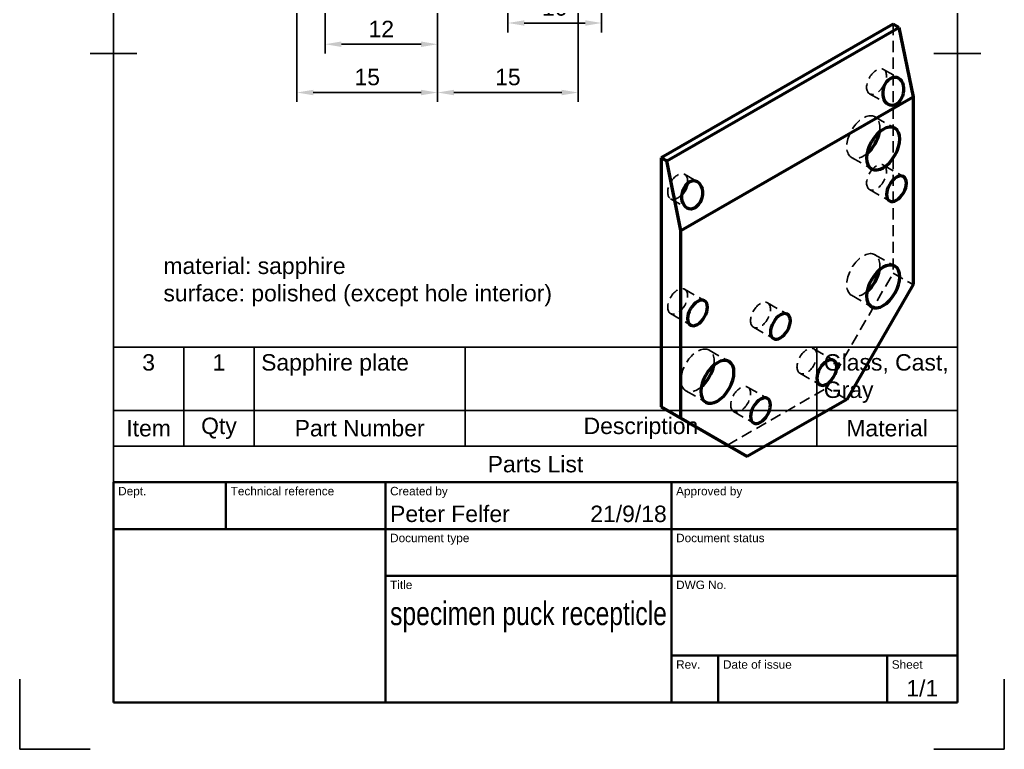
# Model space of a CAD drawing. Header units: millimetres. Extents: x 0 to 210, y 0 to 297.
# Drawn here: x 0 to 210, y 0 to 155.7 of the extents above; entities that cross this region are included whole.
import ezdxf
from ezdxf.enums import TextEntityAlignment as Align

# ---------------------------------------------------------------- set-up
doc = ezdxf.new("R2010")
doc.units = ezdxf.units.MM
doc.header["$LTSCALE"] = 0.75
doc.linetypes.add('HIDDEN2', pattern=[4.7625, 3.175, -1.5875])
for name, color, linetype, lineweight in [('Border', 7, 'Continuous', 25), ('FD_Dimensions', 7, 'Continuous', 25), ('Hidden', 7, 'HIDDEN2', 25), ('Notes', 7, 'Continuous', 25), ('Parts Lists', 7, 'Continuous', 25), ('TitleBlock', 7, 'Continuous', 35), ('Visible', 7, 'Continuous', 50)]:
    doc.layers.add(name, color=color, linetype=linetype, lineweight=lineweight)
doc.styles.add('FusionTitle', font='')
doc.styles.get("Standard").update_dxf_attribs({"font": 'arial.ttf'})
doc.styles.get('FusionTitle').set_extended_font_data('Arial Unicode MS')
doc.dimstyles.new('Dim-ISO-25', dxfattribs={"dimtxt": 3.5, "dimasz": 3.5, "dimexe": 2, "dimexo": 2, "dimgap": 1.5, "dimtad": 1, "dimzin": 12, "dimdsep": 46, "dimtxsty": 'Standard', "dimcen": 0, "dimazin": 3, "dimtp": 0.1, "dimtm": 0.1, "dimtfac": 0.714, "dimtmove": 0, "dimatfit": 3, "dimfxl": 1, "dimtzin": 12, "dimarcsym": 0})

# ---------------------------------------------------------------- blocks, each defined once
blk = doc.blocks.new('ISO_A4(P)_SHEET')
at = {"layer": 'Border'}
for p, q in [((20, 287), (20, 10)), ((200, 287), (200, 10)), ((15, 148.5), (25, 148.5)), ((205, 148.5), (195, 148.5)), ((0, 15), (0, 0)), ((210, 0), (210, 15)), ((20, 10), (200, 10)), ((0, 0), (15, 0)), ((195, 0), (210, 0))]:
    blk.add_line(p, q, dxfattribs=at)
blk = doc.blocks.new('ISO_TITLEBLOCK')
at = {"layer": 'TitleBlock'}
for p, q in [((0, 47), (-180, 47)), ((-180, 47), (-180, 0)), ((-156, 37), (-156, 47)), ((-122, 0), (-122, 47)), ((-61, 0), (-61, 47)), ((0, 0), (0, 47)), ((-180, 37), (0, 37)), ((-122, 27), (0, 27)), ((-61, 10), (0, 10)), ((-51, 0), (-51, 10)), ((-15, 0), (-15, 10)), ((-180, 0), (0, 0))]:
    blk.add_line(p, q, dxfattribs=at)
at = {"layer": 'TitleBlock', "style": 'FusionTitle'}
for s, p in [('Dept.', (-179, 46)), ('Technical reference', (-155, 46)), ('Created by', (-121, 46)), ('Approved by', (-60, 46)), ('Document type', (-121, 36)), ('Document status', (-60, 36)), ('Title', (-121, 26)), ('DWG No.', (-60, 26)), ('Rev.', (-60, 9)), ('Date of issue', (-50, 9)), ('Sheet', (-14, 9))]:
    blk.add_text(s, height=1.8, dxfattribs=at).set_placement(p, align=Align.TOP_LEFT)
for tag, p, height in [('DEPT', (-179, 38.5), 3.5), ('TECHNICAL_REFERENCE', (-155, 38.5), 3.5), ('CREATED_BY', (-121, 38.5), 3.5), ('APPROVED_BY', (-60, 38.5), 3.5), ('DOCUMENT_TYPE', (-121, 28.5), 3.5), ('DOCUMENT_STATUS', (-60, 28.5), 3.5), ('TITLE_1', (-121, 16.5), 5), ('TITLE_2', (-121, 9), 5), ('TITLE_3', (-121, 1.5), 5), ('DATE_OF_ISSUE', (-50, 1.5), 3.5)]:
    blk.add_attdef(tag, p, '', height=height, dxfattribs=at)
for tag, p in [('CREATED_DATE', (-62, 38.5)), ('APPROVED_DATE', (-1, 38.5))]:
    blk.add_attdef(tag, text='', height=3.5, dxfattribs=at).set_placement(p, align=Align.RIGHT)
for tag, height, p in [('DRAWING_NUMBER', 5, (-30.5, 16.6)), ('REV', 3.5, (-56, 3.1)), ('SHEET', 3.5, (-7.5, 3.1))]:
    blk.add_attdef(tag, text='', height=height, dxfattribs=at).set_placement(p, align=Align.MIDDLE)
blk = doc.blocks.new('*D58')
at = {"layer": 'Defpoints', "color": 0, "transparency": 16777216}
for p in [(59.121878, 213.286783), (89.121878, 166.991446), (89.121878, 140.149001)]:
    blk.add_point(p, dxfattribs=at)
at = {"layer": 'FD_Dimensions', "lineweight": -2, "transparency": 16777216}
for p, q in [((59.121878, 211.286783), (59.121878, 138.149001)), ((89.121878, 164.991446), (89.121878, 138.149001)), ((62.621878, 140.149001), (85.621878, 140.149001))]:
    blk.add_line(p, q, dxfattribs=at)
at = {"layer": 'FD_Dimensions', "transparency": 16777216}
for points in [[(62.621878, 140.732334), (62.621878, 139.565667), (59.121878, 140.149001)], [(85.621878, 140.732334), (85.621878, 139.565667), (89.121878, 140.149001)]]:
    blk.add_solid(points, dxfattribs=at)
at = {"layer": 'FD_Dimensions', "color": 0, "transparency": 16777216, "insert": (74.121878, 143.436006), "char_height": 3.5, "attachment_point": 5}
blk.add_mtext('15', dxfattribs=at)
blk = doc.blocks.new('*D59')
at = {"layer": 'Defpoints', "color": 0, "transparency": 16777216}
for p in [(119.121878, 215.786783), (89.121878, 166.991446), (119.121878, 140.149001)]:
    blk.add_point(p, dxfattribs=at)
at = {"layer": 'FD_Dimensions', "lineweight": -2, "transparency": 16777216}
for p, q in [((119.121878, 213.786783), (119.121878, 138.149001)), ((89.121878, 164.991446), (89.121878, 138.149001)), ((92.621878, 140.149001), (115.621878, 140.149001))]:
    blk.add_line(p, q, dxfattribs=at)
at = {"layer": 'FD_Dimensions', "transparency": 16777216}
for points in [[(92.621878, 140.732334), (92.621878, 139.565667), (89.121878, 140.149001)], [(115.621878, 140.732334), (115.621878, 139.565667), (119.121878, 140.149001)]]:
    blk.add_solid(points, dxfattribs=at)
at = {"layer": 'FD_Dimensions', "color": 0, "transparency": 16777216, "insert": (104.121878, 143.436006), "char_height": 3.5, "attachment_point": 5}
blk.add_mtext('15', dxfattribs=at)
blk = doc.blocks.new('*D60')
at = {"layer": 'Defpoints', "color": 0, "transparency": 16777216}
for p in [(65.121878, 190.286783), (89.121878, 166.991446), (89.121878, 150.456416)]:
    blk.add_point(p, dxfattribs=at)
at = {"layer": 'FD_Dimensions', "lineweight": -2, "transparency": 16777216}
for p, q in [((65.121878, 188.286783), (65.121878, 148.456416)), ((89.121878, 164.991446), (89.121878, 148.456416)), ((68.621878, 150.456416), (85.621878, 150.456416))]:
    blk.add_line(p, q, dxfattribs=at)
at = {"layer": 'FD_Dimensions', "transparency": 16777216}
for points in [[(68.621878, 151.03975), (68.621878, 149.873083), (65.121878, 150.456416)], [(85.621878, 151.03975), (85.621878, 149.873083), (89.121878, 150.456416)]]:
    blk.add_solid(points, dxfattribs=at)
at = {"layer": 'FD_Dimensions', "color": 0, "transparency": 16777216, "insert": (77.121878, 153.713579), "char_height": 3.5, "attachment_point": 5}
blk.add_mtext('12', dxfattribs=at)
blk = doc.blocks.new('*D66')
at = {"layer": 'Defpoints', "color": 0, "transparency": 16777216}
for p in [(124.121878, 194.786783), (104.121878, 174.786783), (124.121878, 154.987793)]:
    blk.add_point(p, dxfattribs=at)
at = {"layer": 'FD_Dimensions', "lineweight": -2, "transparency": 16777216}
for p, q in [((124.121878, 192.786783), (124.121878, 152.987793)), ((104.121878, 172.786783), (104.121878, 152.987793)), ((107.621878, 154.987793), (120.621878, 154.987793))]:
    blk.add_line(p, q, dxfattribs=at)
at = {"layer": 'FD_Dimensions', "transparency": 16777216}
for points in [[(107.621878, 155.571126), (107.621878, 154.40446), (104.121878, 154.987793)], [(120.621878, 155.571126), (120.621878, 154.40446), (124.121878, 154.987793)]]:
    blk.add_solid(points, dxfattribs=at)
at = {"layer": 'FD_Dimensions', "color": 0, "transparency": 16777216, "insert": (114.121878, 158.274799), "char_height": 3.5, "attachment_point": 5}
blk.add_mtext('10', dxfattribs=at)
blk = doc.blocks.new('*T41')
at = {"layer": 'Parts Lists', "color": 0, "linetype": 'ByBlock', "lineweight": -2, "transparency": 16777216}
for p, q in [((0, 28.81503), (180, 28.81503)), ((0, 0), (0, 28.81503)), ((15, 7.666667), (15, 28.81503)), ((30, 7.666667), (30, 28.81503)), ((75, 7.666667), (75, 28.81503)), ((150, 7.666667), (150, 28.81503)), ((180, 0), (180, 28.81503)), ((0, 15.333333), (180, 15.333333)), ((0, 7.666667), (180, 7.666667)), ((0, 0), (180, 0))]:
    blk.add_line(p, q, dxfattribs=at)
at = {"layer": 'Parts Lists', "color": 0, "transparency": 16777216, "char_height": 3.5}
for s, insert, width, attachment_point in [('3', (7.5, 27.31503), 12, 2), ('1', (22.5, 27.31503), 12, 2), ('Sapphire plate', (31.5, 27.31503), 42, 1), ('Glass, Cast, Gray', (151.5, 27.31503), 27, 1), ('Item', (7.5, 11.5), 12, 5), ('Qty', (22.5, 11.5), 12, 5), ('Part Number', (52.5, 11.5), 42, 5), ('Description', (112.5, 11.5), 72, 5), ('Material', (165, 11.5), 27, 5), ('Parts List', (90, 3.833333), 177, 5)]:
    blk.add_mtext(s, dxfattribs=dict(at, insert=insert, width=width, attachment_point=attachment_point))

msp = doc.modelspace()

# ---------------------------------------------------------------- linework, layer by layer
at = {"layer": 'Hidden', "extrusion": (0, -0.817547, -0.575862)}
for p, q in [((186.28735, 154.745714), (186.28735, 101.60515)), ((184.248913, 145.090146), (187.425713, 143.260749)), ((181.254719, 139.890646), (185.23692, 137.597449)), ((182.41855, 134.975191), (186.661191, 132.532017)), ((177.428228, 126.309357), (181.670868, 123.866183)), ((184.248913, 124.651468), (188.491553, 122.208294)), ((141.822506, 122.702271), (144.525634, 121.145643)), ((181.254719, 119.451968), (185.49736, 117.008793)), ((138.828312, 117.502771), (142.336841, 115.482343)), ((182.41855, 105.543495), (186.661191, 103.10032)), ((172.145214, 77.110294), (186.28735, 101.60515)), ((186.28735, 101.60515), (190.529991, 99.161976)), ((141.822506, 98.175858), (146.065146, 95.732683)), ((177.428228, 96.87766), (181.670868, 94.434486)), ((159.500175, 95.274996), (163.742816, 92.831822)), ((138.828312, 92.976357), (143.070953, 90.533183)), ((156.505982, 90.075496), (160.748623, 87.632321)), ((147.063211, 85.183709), (151.305852, 82.740535)), ((169.39967, 85.442341), (173.642311, 82.999167)), ((166.405477, 80.24284), (170.648118, 77.799666)), ((142.072889, 76.517875), (146.315529, 74.0747)), ((150.932011, 64.894422), (172.145214, 77.110294)), ((155.257535, 77.298427), (159.500175, 74.855252)), ((176.387855, 74.667119), (172.145214, 77.110294)), ((152.263341, 72.098926), (156.505982, 69.655752))]:
    msp.add_line(p, q, dxfattribs=at)
at = {"layer": 'Hidden'}
for centre, major_axis, start_param, end_param in [((182.751816, 142.490396), (1.497097, 2.59975), 3.1415926536, 9.4247779608), ((179.923389, 130.642274), (2.495161, 4.332917), -1.0101132632, 4.1517059168), ((182.751816, 122.051718), (1.497097, 2.59975), 3.1415926536, 9.4247779608), ((140.325409, 120.102521), (1.497097, 2.59975), -1.014468144, 4.3913688702), ((179.923389, 101.210578), (2.495161, 4.332917), -1.0101132632, 4.1517059168), ((140.325409, 95.576107), (1.497097, 2.59975), 3.1415926536, 9.4247779608), ((158.003079, 92.675246), (1.497097, 2.59975), 3.1415926536, 9.4247779608), ((144.56805, 80.850792), (2.495161, 4.332917), -1.0101132632, 4.1517059168), ((167.902574, 82.842591), (1.497097, 2.59975), 3.1415926536, 9.4247779608), ((153.760438, 74.698676), (1.497097, 2.59975), 3.1415926536, 9.4247779608)]:
    msp.add_ellipse(centre, major_axis=major_axis, ratio=0.5780931159, start_param=start_param, end_param=end_param, dxfattribs=at)
at = {"layer": 'Visible', "extrusion": (0, -0.817547, -0.575862)}
for p, q in [((186.28735, 154.745714), (136.789875, 126.242014)), ((138.001017, 125.544564), (187.498491, 154.048264)), ((187.498491, 154.048264), (186.28735, 154.745714)), ((187.498491, 154.048264), (190.529991, 139.221785)), ((141.032516, 110.718085), (190.529991, 139.221785)), ((190.529991, 139.221785), (190.529991, 99.161976)), ((136.789875, 126.242014), (138.001017, 125.544564)), ((136.789875, 126.242014), (136.789875, 73.101451)), ((141.032516, 110.718085), (138.001017, 125.544564)), ((141.032516, 70.658276), (141.032516, 110.718085)), ((190.529991, 99.161976), (176.387855, 74.667119)), ((176.387855, 74.667119), (155.174651, 62.451248)), ((141.032516, 70.658276), (136.789875, 73.101451)), ((136.789875, 73.101451), (150.932011, 64.894422)), ((155.174651, 62.451248), (141.032516, 70.658276)), ((150.932011, 64.894422), (155.174651, 62.451248))]:
    msp.add_line(p, q, dxfattribs=at)
at = {"layer": 'Visible'}
for centre, major_axis, ratio, start_param, end_param in [((186.331316, 140.429099), (0.657179, 3.001665), 0.6981190744, 4.7123889804, 10.9955742876), ((179.923389, 130.642274), (2.495161, 4.332917), 0.5780931159, 4.1517059168, 5.2730720439), ((143.431238, 118.313993), (0.657179, 3.001665), 0.6981190744, 4.7123889804, 10.9955742876), ((140.325409, 120.102521), (1.497097, 2.59975), 0.5780931159, 4.3913688702, 5.2687171631), ((179.923389, 101.210578), (2.495161, 4.332917), 0.5780931159, 4.1517059168, 5.2730720439), ((144.56805, 80.850792), (2.495161, 4.332917), 0.5780931159, 4.1517059168, 5.2730720439)]:
    msp.add_ellipse(centre, major_axis=major_axis, ratio=ratio, start_param=start_param, end_param=end_param, dxfattribs=at)
at = {"layer": 'Visible', "extrusion": (2e-16, -2e-16, -1)}
for centre, start_param, end_param in [((184.16603, 128.1991), -1.5707963268, 4.7123889804), ((184.16603, 98.767403), 4.7123889804, 10.9955742876)]:
    msp.add_ellipse(centre, major_axis=(2.495161, 4.332917), ratio=0.5780931159, start_param=start_param, end_param=end_param, dxfattribs=at)
at = {"layer": 'Visible', "extrusion": (-1e-16, -1e-16, -1)}
for centre, start_param, end_param in [((186.994457, 119.608544), 4.7123889804, 10.9955742876), ((144.56805, 93.132933), 4.7123889804, 10.9955742876), ((162.245719, 90.232072), 4.7123889804, 10.9955742876), ((172.145214, 80.399416), -1.5707963268, 4.7123889804), ((158.003079, 72.255502), -1.5707963268, 4.7123889804)]:
    msp.add_ellipse(centre, major_axis=(1.497097, 2.59975), ratio=0.5780931159, start_param=start_param, end_param=end_param, dxfattribs=at)
at = {"layer": 'Visible', "extrusion": (1e-16, 0, -1)}
msp.add_ellipse((148.81069, 78.407618), major_axis=(2.495161, 4.332917), ratio=0.5780931159, start_param=4.7123889804, end_param=10.9955742876, dxfattribs=at)

# ---------------------------------------------------------------- block references
msp.add_blockref('*T41', (20, 57))
at = {"layer": 'Border'}
msp.add_blockref('ISO_A4(P)_SHEET', (0, 0), dxfattribs=at)
at = {"layer": 'TitleBlock'}
ref = msp.add_blockref('ISO_TITLEBLOCK', (200, 10), dxfattribs=at)
ref.add_attrib('CREATED_DATE', '21/9/18', dxfattribs={"height": 3.5, "style": 'FusionTitle'}).set_placement((138, 48.5), align=Align.RIGHT)
ref.add_attrib('SHEET', '1/1', dxfattribs={"height": 3.5, "style": 'FusionTitle'}).set_placement((192.5, 13.1), align=Align.MIDDLE)
ref.add_attrib('TITLE_1', 'specimen puck recepticle', (79, 26.5), dxfattribs={"height": 5, "style": 'FusionTitle', "width": 0.752796})
ref.add_attrib('CREATED_BY', 'Peter Felfer', (79, 48.5), dxfattribs={"height": 3.5, "style": 'FusionTitle'})

# ---------------------------------------------------------------- texts
at = {"layer": 'Notes', "insert": (30.652262, 104.927294), "char_height": 3.5, "attachment_point": 1}
msp.add_mtext_dynamic_manual_height_columns('material: sapphire\\Psurface: polished (except hole interior)', width=87.711152, gutter_width=17.5, heights=[0], dxfattribs=at)

# ---------------------------------------------------------------- dimensions: what is measured, and where the dimension line sits
at = {"layer": 'FD_Dimensions'}
for base, p1, p2, picture, middle in [((119.121878, 140.149001), (89.121878, 166.991446), (119.121878, 215.786783), '*D59', (104.121878, 143.436006)), ((89.121878, 140.149001), (59.121878, 213.286783), (89.121878, 166.991446), '*D58', (74.121878, 143.436006)), ((89.121878, 150.456416), (65.121878, 190.286783), (89.121878, 166.991446), '*D60', (77.121878, 153.713579))]:
    dim = msp.add_linear_dim(base=base, p1=p1, p2=p2, angle=180, dimstyle='Dim-ISO-25', override={"dimlfac": 0.5, "dimclrd": 256, "dimclre": 256}, dxfattribs=at)
    dim.commit()
    dim.dimension.update_dxf_attribs({"geometry": picture, "text_midpoint": middle})
dim = msp.add_linear_dim(base=(124.121878, 154.987793), p1=(104.121878, 174.786783), p2=(124.121878, 194.786783), dimstyle='Dim-ISO-25', override={"dimlfac": 0.5, "dimclrd": 256, "dimclre": 256}, dxfattribs=at)
dim.commit()
dim.dimension.update_dxf_attribs({"geometry": '*D66', "text_midpoint": (114.121878, 158.274799)})

doc.saveas('drawing.dxf')
